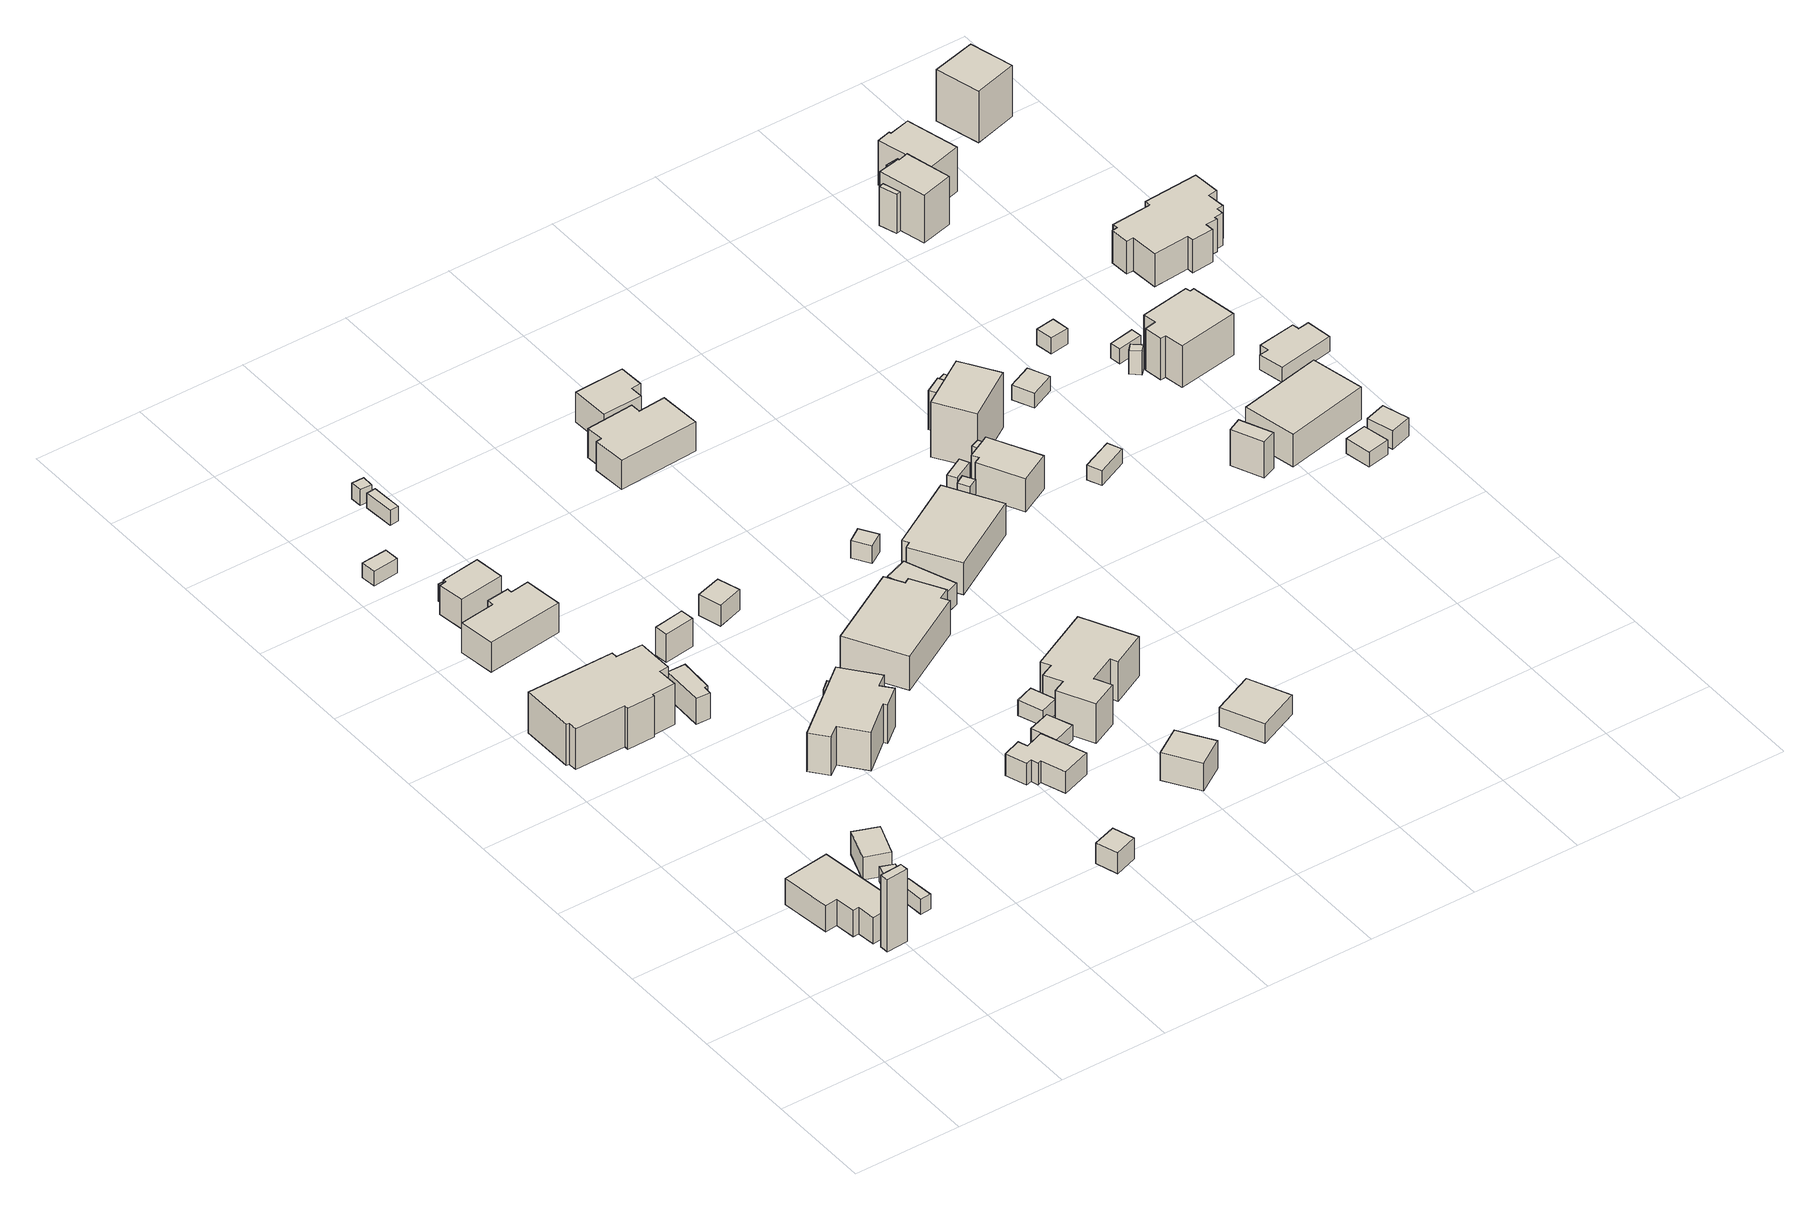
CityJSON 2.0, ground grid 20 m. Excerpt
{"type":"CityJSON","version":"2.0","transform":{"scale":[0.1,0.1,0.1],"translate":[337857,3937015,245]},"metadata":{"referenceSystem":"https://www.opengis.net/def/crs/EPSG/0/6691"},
"CityObjects":{
"building1":{"type":"Building","attributes":{"measuredHeight":16.1,"BuildingIDAttribute.prefecture":"14","BuildingIDAttribute.city":"14151","BuildingDetailAttribute.surveyYear":2015,"BuildingLandSlideRiskAttribute.description":"1","BuildingLandSlideRiskAttribute.areaType":"1"},"geometry":[{"type":"Solid","lod":"1","boundaries":[[[[0,1,2,3]],[[2,4,5,3]],[[1,6,4,2]],[[0,7,6,1]],[[3,5,7,0]],[[4,6,7,5]]]]}]},
"building2":{"type":"Building","attributes":{"usage":"422","measuredHeight":10.4,"storeysAboveGround":1,"BuildingIDAttribute.prefecture":"14","BuildingIDAttribute.city":"14151","BuildingDetailAttribute.totalFloorArea":107.73,"BuildingDetailAttribute.buildingFootprintArea":107.73,"BuildingDetailAttribute.buildingStructureType":"601","BuildingDetailAttribute.buildingStructureOrgType":"1","BuildingDetailAttribute.orgUsage":"137","BuildingDetailAttribute.surveyYear":2015,"BuildingLandSlideRiskAttribute.description":"1","BuildingLandSlideRiskAttribute.areaType":"1"},"geometry":[{"type":"Solid","lod":"1","boundaries":[[[[8,9,10,11,12,13,14,15]],[[14,16,17,15]],[[13,18,16,14]],[[12,19,18,13]],[[11,20,19,12]],[[10,21,20,11]],[[9,22,21,10]],[[8,23,22,9]],[[15,17,23,8]],[[16,18,19,20,21,22,23,17]]]]}]},
"building3":{"type":"Building","attributes":{"BuildingIDAttribute.prefecture":"14","BuildingIDAttribute.city":"14151","BuildingDetailAttribute.surveyYear":2015,"BuildingLandSlideRiskAttribute.description":"1","BuildingLandSlideRiskAttribute.areaType":"1"},"geometry":[{"type":"Solid","lod":"1","boundaries":[[[[24,25,26,27]],[[26,28,29,27]],[[25,30,28,26]],[[24,31,30,25]],[[27,29,31,24]],[[28,30,31,29]]]]}]},
"building4":{"type":"Building","attributes":{"BuildingIDAttribute.prefecture":"14","BuildingIDAttribute.city":"14151","BuildingDetailAttribute.surveyYear":2015,"BuildingLandSlideRiskAttribute.description":"1","BuildingLandSlideRiskAttribute.areaType":"1"},"geometry":[{"type":"Solid","lod":"1","boundaries":[[[[32,33,34,35]],[[34,36,37,35]],[[33,38,36,34]],[[32,39,38,33]],[[35,37,39,32]],[[36,38,39,37]]]]}]},
"building5":{"type":"Building","attributes":{"usage":"422","measuredHeight":5,"storeysAboveGround":2,"BuildingIDAttribute.prefecture":"14","BuildingIDAttribute.city":"14151","BuildingDetailAttribute.totalFloorArea":44.6,"BuildingDetailAttribute.buildingFootprintArea":22.3,"BuildingDetailAttribute.buildingStructureType":"601","BuildingDetailAttribute.buildingStructureOrgType":"1","BuildingDetailAttribute.orgUsage":"137","BuildingDetailAttribute.surveyYear":2015,"BuildingLandSlideRiskAttribute.description":"1","BuildingLandSlideRiskAttribute.areaType":"2"},"geometry":[{"type":"Solid","lod":"1","boundaries":[[[[40,41,42,43]],[[42,44,45,43]],[[41,46,44,42]],[[40,47,46,41]],[[43,45,47,40]],[[44,46,47,45]]]]}]},
"building6":{"type":"Building","attributes":{"usage":"411","measuredHeight":10,"storeysAboveGround":1,"BuildingIDAttribute.prefecture":"14","BuildingIDAttribute.city":"14151","BuildingDetailAttribute.totalFloorArea":206,"BuildingDetailAttribute.buildingFootprintArea":206,"BuildingDetailAttribute.buildingStructureType":"601","BuildingDetailAttribute.buildingStructureOrgType":"1","BuildingDetailAttribute.orgUsage":"10","BuildingDetailAttribute.surveyYear":2015,"BuildingLandSlideRiskAttribute.description":"1","BuildingLandSlideRiskAttribute.areaType":"1"},"geometry":[{"type":"Solid","lod":"1","boundaries":[[[[48,49,50,51,52,53,54,55,56,57,58,59,60,61]],[[60,62,63,61]],[[59,64,62,60]],[[58,65,64,59]],[[57,66,65,58]],[[56,67,66,57]],[[55,68,67,56]],[[54,69,68,55]],[[53,70,69,54]],[[52,71,70,53]],[[51,72,71,52]],[[50,73,72,51]],[[49,74,73,50]],[[48,75,74,49]],[[61,63,75,48]],[[62,64,65,66,67,68,69,70,71,72,73,74,75,63]]]]}]},
"building7":{"type":"Building","attributes":{"BuildingIDAttribute.prefecture":"14","BuildingIDAttribute.city":"14151","BuildingDetailAttribute.surveyYear":2015,"BuildingLandSlideRiskAttribute.description":"1","BuildingLandSlideRiskAttribute.areaType":"1"},"geometry":[{"type":"Solid","lod":"1","boundaries":[[[[76,77,78,79]],[[78,80,81,79]],[[77,82,80,78]],[[76,83,82,77]],[[79,81,83,76]],[[80,82,83,81]]]]}]},
"building8":{"type":"Building","attributes":{"usage":"411","measuredHeight":7.5,"storeysAboveGround":1,"BuildingIDAttribute.prefecture":"14","BuildingIDAttribute.city":"14151","BuildingDetailAttribute.totalFloorArea":84.11,"BuildingDetailAttribute.buildingFootprintArea":84.11,"BuildingDetailAttribute.buildingStructureType":"601","BuildingDetailAttribute.buildingStructureOrgType":"1","BuildingDetailAttribute.orgUsage":"10","BuildingDetailAttribute.surveyYear":2015,"BuildingLandSlideRiskAttribute.description":"1","BuildingLandSlideRiskAttribute.areaType":"1"},"geometry":[{"type":"Solid","lod":"1","boundaries":[[[[84,85,86,87,88,89,90,91]],[[90,92,93,91]],[[89,94,92,90]],[[88,95,94,89]],[[87,96,95,88]],[[86,97,96,87]],[[85,98,97,86]],[[84,99,98,85]],[[91,93,99,84]],[[92,94,95,96,97,98,99,93]]]]}]},
"building9":{"type":"Building","attributes":{"usage":"451","measuredHeight":7.5,"storeysAboveGround":1,"BuildingIDAttribute.prefecture":"14","BuildingIDAttribute.city":"14151","BuildingDetailAttribute.totalFloorArea":49.04,"BuildingDetailAttribute.buildingFootprintArea":49.04,"BuildingDetailAttribute.buildingStructureType":"601","BuildingDetailAttribute.buildingStructureOrgType":"1","BuildingDetailAttribute.orgUsage":"200","BuildingDetailAttribute.surveyYear":2015},"geometry":[{"type":"Solid","lod":"1","boundaries":[[[[100,101,102,103]],[[102,104,105,103]],[[101,106,104,102]],[[100,107,106,101]],[[103,105,107,100]],[[104,106,107,105]]]]}]},
"building10":{"type":"Building","attributes":{"measuredHeight":6.5,"BuildingIDAttribute.prefecture":"14","BuildingIDAttribute.city":"14151","BuildingDetailAttribute.surveyYear":2015,"BuildingLandSlideRiskAttribute.description":"1","BuildingLandSlideRiskAttribute.areaType":"1"},"geometry":[{"type":"Solid","lod":"1","boundaries":[[[[108,109,110,111,112,113]],[[112,114,115,113]],[[111,116,114,112]],[[110,117,116,111]],[[109,118,117,110]],[[108,119,118,109]],[[113,115,119,108]],[[114,116,117,118,119,115]]]]}]},
"building11":{"type":"Building","attributes":{"measuredHeight":5,"BuildingIDAttribute.prefecture":"14","BuildingIDAttribute.city":"14151","BuildingDetailAttribute.surveyYear":2015,"BuildingLandSlideRiskAttribute.description":"1","BuildingLandSlideRiskAttribute.areaType":"1"},"geometry":[{"type":"Solid","lod":"1","boundaries":[[[[120,121,122,123]],[[122,124,125,123]],[[121,126,124,122]],[[120,127,126,121]],[[123,125,127,120]],[[124,126,127,125]]]]}]},
"building12":{"type":"Building","attributes":{"usage":"411","measuredHeight":5.7,"storeysAboveGround":1,"BuildingIDAttribute.prefecture":"14","BuildingIDAttribute.city":"14151","BuildingDetailAttribute.totalFloorArea":21.68,"BuildingDetailAttribute.buildingFootprintArea":21.68,"BuildingDetailAttribute.buildingStructureType":"601","BuildingDetailAttribute.buildingStructureOrgType":"1","BuildingDetailAttribute.orgUsage":"10","BuildingDetailAttribute.surveyYear":2015,"BuildingLandSlideRiskAttribute.description":"1","BuildingLandSlideRiskAttribute.areaType":"1"},"geometry":[{"type":"Solid","lod":"1","boundaries":[[[[128,129,130,131,132,133]],[[132,134,135,133]],[[131,136,134,132]],[[130,137,136,131]],[[129,138,137,130]],[[128,139,138,129]],[[133,135,139,128]],[[134,136,137,138,139,135]]]]}]},
"building13":{"type":"Building","attributes":{"usage":"411","measuredHeight":10.5,"storeysAboveGround":2,"BuildingIDAttribute.prefecture":"14","BuildingIDAttribute.city":"14151","BuildingDetailAttribute.totalFloorArea":206.44,"BuildingDetailAttribute.buildingFootprintArea":103.22,"BuildingDetailAttribute.buildingStructureType":"601","BuildingDetailAttribute.buildingStructureOrgType":"1","BuildingDetailAttribute.orgUsage":"10","BuildingDetailAttribute.surveyYear":2015,"BuildingLandSlideRiskAttribute.description":"1","BuildingLandSlideRiskAttribute.areaType":"1"},"geometry":[{"type":"Solid","lod":"1","boundaries":[[[[140,141,142,143,144,145,146,147,148,149]],[[148,150,151,149]],[[147,152,150,148]],[[146,153,152,147]],[[145,154,153,146]],[[144,155,154,145]],[[143,156,155,144]],[[142,157,156,143]],[[141,158,157,142]],[[140,159,158,141]],[[149,151,159,140]],[[150,152,153,154,155,156,157,158,159,151]]]]}]},
"building14":{"type":"Building","attributes":{"usage":"411","measuredHeight":6.1,"storeysAboveGround":1,"BuildingIDAttribute.prefecture":"14","BuildingIDAttribute.city":"14151","BuildingDetailAttribute.totalFloorArea":48.73,"BuildingDetailAttribute.buildingFootprintArea":48.73,"BuildingDetailAttribute.buildingStructureType":"601","BuildingDetailAttribute.buildingStructureOrgType":"1","BuildingDetailAttribute.orgUsage":"10","BuildingDetailAttribute.surveyYear":2015,"BuildingLandSlideRiskAttribute.description":"1","BuildingLandSlideRiskAttribute.areaType":"1"},"geometry":[{"type":"Solid","lod":"1","boundaries":[[[[160,161,162,163,164,165,166,167,168,169]],[[168,170,171,169]],[[167,172,170,168]],[[166,173,172,167]],[[165,174,173,166]],[[164,175,174,165]],[[163,176,175,164]],[[162,177,176,163]],[[161,178,177,162]],[[160,179,178,161]],[[169,171,179,160]],[[170,172,173,174,175,176,177,178,179,171]]]]}]},
"building15":{"type":"Building","attributes":{"measuredHeight":4.5,"BuildingIDAttribute.prefecture":"14","BuildingIDAttribute.city":"14151","BuildingDetailAttribute.surveyYear":2015,"BuildingLandSlideRiskAttribute.description":"1","BuildingLandSlideRiskAttribute.areaType":"1"},"geometry":[{"type":"Solid","lod":"1","boundaries":[[[[180,181,182,183]],[[182,184,185,183]],[[181,186,184,182]],[[180,187,186,181]],[[183,185,187,180]],[[184,186,187,185]]]]}]},
"building16":{"type":"Building","attributes":{"BuildingIDAttribute.prefecture":"14","BuildingIDAttribute.city":"14151","BuildingDetailAttribute.surveyYear":2015,"BuildingLandSlideRiskAttribute.description":"1","BuildingLandSlideRiskAttribute.areaType":"1"},"geometry":[{"type":"Solid","lod":"1","boundaries":[[[[188,189,190,191]],[[190,192,193,191]],[[189,194,192,190]],[[188,195,194,189]],[[191,193,195,188]],[[192,194,195,193]]]]}]},
"building17":{"type":"Building","attributes":{"measuredHeight":3.8,"BuildingIDAttribute.prefecture":"14","BuildingIDAttribute.city":"14151","BuildingDetailAttribute.surveyYear":2015,"BuildingLandSlideRiskAttribute.description":"1","BuildingLandSlideRiskAttribute.areaType":"1"},"geometry":[{"type":"Solid","lod":"1","boundaries":[[[[196,197,198,199]],[[198,200,201,199]],[[197,202,200,198]],[[196,203,202,197]],[[199,201,203,196]],[[200,202,203,201]]]]}]},
"building18":{"type":"Building","attributes":{"measuredHeight":6.1,"BuildingIDAttribute.prefecture":"14","BuildingIDAttribute.city":"14151","BuildingDetailAttribute.surveyYear":2015,"BuildingLandSlideRiskAttribute.description":"1","BuildingLandSlideRiskAttribute.areaType":"1"},"geometry":[{"type":"Solid","lod":"1","boundaries":[[[[204,205,206,207]],[[206,208,209,207]],[[205,210,208,206]],[[204,211,210,205]],[[207,209,211,204]],[[208,210,211,209]]]]}]},
"building19":{"type":"Building","attributes":{"usage":"411","storeysAboveGround":1,"BuildingIDAttribute.prefecture":"14","BuildingIDAttribute.city":"14151","BuildingDetailAttribute.totalFloorArea":17.27,"BuildingDetailAttribute.buildingFootprintArea":17.27,"BuildingDetailAttribute.buildingStructureType":"601","BuildingDetailAttribute.buildingStructureOrgType":"1","BuildingDetailAttribute.orgUsage":"10","BuildingDetailAttribute.surveyYear":2015,"BuildingLandSlideRiskAttribute.description":"1","BuildingLandSlideRiskAttribute.areaType":"1"},"geometry":[{"type":"Solid","lod":"1","boundaries":[[[[212,213,214,215]],[[214,216,217,215]],[[213,218,216,214]],[[212,219,218,213]],[[215,217,219,212]],[[216,218,219,217]]]]}]},
"building20":{"type":"Building","attributes":{"usage":"411","measuredHeight":5.1,"storeysAboveGround":2,"BuildingIDAttribute.prefecture":"14","BuildingIDAttribute.city":"14151","BuildingDetailAttribute.totalFloorArea":23.95,"BuildingDetailAttribute.buildingFootprintArea":11.97,"BuildingDetailAttribute.buildingStructureType":"601","BuildingDetailAttribute.buildingStructureOrgType":"1","BuildingDetailAttribute.orgUsage":"10","BuildingDetailAttribute.surveyYear":2015,"BuildingLandSlideRiskAttribute.description":"1","BuildingLandSlideRiskAttribute.areaType":"1"},"geometry":[{"type":"Solid","lod":"1","boundaries":[[[[220,221,222,223]],[[222,224,225,223]],[[221,226,224,222]],[[220,227,226,221]],[[223,225,227,220]],[[224,226,227,225]]]]}]},
"building21":{"type":"Building","attributes":{"usage":"411","measuredHeight":7.7,"storeysAboveGround":2,"BuildingIDAttribute.prefecture":"14","BuildingIDAttribute.city":"14151","BuildingDetailAttribute.totalFloorArea":62.31,"BuildingDetailAttribute.buildingFootprintArea":31.16,"BuildingDetailAttribute.buildingStructureType":"601","BuildingDetailAttribute.buildingStructureOrgType":"1","BuildingDetailAttribute.orgUsage":"10","BuildingDetailAttribute.surveyYear":2015},"geometry":[{"type":"Solid","lod":"1","boundaries":[[[[228,229,230,231]],[[230,232,233,231]],[[229,234,232,230]],[[228,235,234,229]],[[231,233,235,228]],[[232,234,235,233]]]]}]},
"building22":{"type":"Building","attributes":{"measuredHeight":5.7,"BuildingIDAttribute.prefecture":"14","BuildingIDAttribute.city":"14151","BuildingDetailAttribute.surveyYear":2015,"BuildingLandSlideRiskAttribute.description":"1","BuildingLandSlideRiskAttribute.areaType":"1"},"geometry":[{"type":"Solid","lod":"1","boundaries":[[[[236,237,238,239]],[[238,240,241,239]],[[237,242,240,238]],[[236,243,242,237]],[[239,241,243,236]],[[240,242,243,241]]]]}]},
"building23":{"type":"Building","attributes":{"usage":"411","measuredHeight":9.2,"storeysAboveGround":2,"BuildingIDAttribute.prefecture":"14","BuildingIDAttribute.city":"14151","BuildingDetailAttribute.totalFloorArea":284.17,"BuildingDetailAttribute.buildingFootprintArea":142.08,"BuildingDetailAttribute.buildingStructureType":"601","BuildingDetailAttribute.buildingStructureOrgType":"1","BuildingDetailAttribute.orgUsage":"10","BuildingDetailAttribute.surveyYear":2015,"BuildingLandSlideRiskAttribute.description":"1","BuildingLandSlideRiskAttribute.areaType":"1"},"geometry":[{"type":"Solid","lod":"1","boundaries":[[[[244,245,246,247,248,249,250,251]],[[250,252,253,251]],[[249,254,252,250]],[[248,255,254,249]],[[247,256,255,248]],[[246,257,256,247]],[[245,258,257,246]],[[244,259,258,245]],[[251,253,259,244]],[[252,254,255,256,257,258,259,253]]]]}]},
"building24":{"type":"Building","attributes":{"usage":"411","measuredHeight":11,"storeysAboveGround":2,"BuildingIDAttribute.prefecture":"14","BuildingIDAttribute.city":"14151","BuildingDetailAttribute.totalFloorArea":250.93,"BuildingDetailAttribute.buildingFootprintArea":125.46,"BuildingDetailAttribute.buildingStructureType":"601","BuildingDetailAttribute.buildingStructureOrgType":"1","BuildingDetailAttribute.orgUsage":"10","BuildingDetailAttribute.surveyYear":2015,"BuildingLandSlideRiskAttribute.description":"1","BuildingLandSlideRiskAttribute.areaType":"1"},"geometry":[{"type":"Solid","lod":"1","boundaries":[[[[260,261,262,263,264,265,266,267,268,269,270,271]],[[270,272,273,271]],[[269,274,272,270]],[[268,275,274,269]],[[267,276,275,268]],[[266,277,276,267]],[[265,278,277,266]],[[264,279,278,265]],[[263,280,279,264]],[[262,281,280,263]],[[261,282,281,262]],[[260,283,282,261]],[[271,273,283,260]],[[272,274,275,276,277,278,279,280,281,282,283,273]]]]}]},
"building25":{"type":"Building","attributes":{"measuredHeight":4.3,"BuildingIDAttribute.prefecture":"14","BuildingIDAttribute.city":"14151","BuildingDetailAttribute.surveyYear":2015},"geometry":[{"type":"Solid","lod":"1","boundaries":[[[[284,285,286,287]],[[286,288,289,287]],[[285,290,288,286]],[[284,291,290,285]],[[287,289,291,284]],[[288,290,291,289]]]]}]},
"building26":{"type":"Building","attributes":{"measuredHeight":5,"BuildingIDAttribute.prefecture":"14","BuildingIDAttribute.city":"14151","BuildingDetailAttribute.surveyYear":2015,"BuildingLandSlideRiskAttribute.description":"1","BuildingLandSlideRiskAttribute.areaType":"1"},"geometry":[{"type":"Solid","lod":"1","boundaries":[[[[292,293,294,295,296,297]],[[296,298,299,297]],[[295,300,298,296]],[[294,301,300,295]],[[293,302,301,294]],[[292,303,302,293]],[[297,299,303,292]],[[298,300,301,302,303,299]]]]}]},
"building27":{"type":"Building","attributes":{"measuredHeight":4.4,"BuildingIDAttribute.prefecture":"14","BuildingIDAttribute.city":"14151","BuildingDetailAttribute.surveyYear":2015,"BuildingLandSlideRiskAttribute.description":"1","BuildingLandSlideRiskAttribute.areaType":"1"},"geometry":[{"type":"Solid","lod":"1","boundaries":[[[[304,305,306,307]],[[306,308,309,307]],[[305,310,308,306]],[[304,311,310,305]],[[307,309,311,304]],[[308,310,311,309]]]]}]},
"building28":{"type":"Building","attributes":{"usage":"411","measuredHeight":7.6,"storeysAboveGround":1,"BuildingIDAttribute.prefecture":"14","BuildingIDAttribute.city":"14151","BuildingDetailAttribute.totalFloorArea":106.33,"BuildingDetailAttribute.buildingFootprintArea":106.33,"BuildingDetailAttribute.buildingStructureType":"601","BuildingDetailAttribute.buildingStructureOrgType":"1","BuildingDetailAttribute.orgUsage":"10","BuildingDetailAttribute.surveyYear":2015,"BuildingLandSlideRiskAttribute.description":"1","BuildingLandSlideRiskAttribute.areaType":"1"},"geometry":[{"type":"Solid","lod":"1","boundaries":[[[[312,313,314,315,316,317,318,319]],[[318,320,321,319]],[[317,322,320,318]],[[316,323,322,317]],[[315,324,323,316]],[[314,325,324,315]],[[313,326,325,314]],[[312,327,326,313]],[[319,321,327,312]],[[320,322,323,324,325,326,327,321]]]]}]},
"building29":{"type":"Building","attributes":{"usage":"411","measuredHeight":7.9,"storeysAboveGround":2,"BuildingIDAttribute.prefecture":"14","BuildingIDAttribute.city":"14151","BuildingDetailAttribute.totalFloorArea":254.76,"BuildingDetailAttribute.buildingFootprintArea":127.38,"BuildingDetailAttribute.buildingStructureType":"601","BuildingDetailAttribute.buildingStructureOrgType":"1","BuildingDetailAttribute.orgUsage":"10","BuildingDetailAttribute.surveyYear":2015,"BuildingLandSlideRiskAttribute.description":"1","BuildingLandSlideRiskAttribute.areaType":"1"},"geometry":[{"type":"Solid","lod":"1","boundaries":[[[[328,329,330,331,332,333]],[[332,334,335,333]],[[331,336,334,332]],[[330,337,336,331]],[[329,338,337,330]],[[328,339,338,329]],[[333,335,339,328]],[[334,336,337,338,339,335]]]]}]},
"building30":{"type":"Building","attributes":{"usage":"411","measuredHeight":7.7,"storeysAboveGround":1,"BuildingIDAttribute.prefecture":"14","BuildingIDAttribute.city":"14151","BuildingDetailAttribute.totalFloorArea":49.8,"BuildingDetailAttribute.buildingFootprintArea":49.8,"BuildingDetailAttribute.buildingStructureType":"601","BuildingDetailAttribute.buildingStructureOrgType":"1","BuildingDetailAttribute.orgUsage":"10","BuildingDetailAttribute.surveyYear":2015,"BuildingLandSlideRiskAttribute.description":"1","BuildingLandSlideRiskAttribute.areaType":"1"},"geometry":[{"type":"Solid","lod":"1","boundaries":[[[[340,341,342,343,344,345]],[[344,346,347,345]],[[343,348,346,344]],[[342,349,348,343]],[[341,350,349,342]],[[340,351,350,341]],[[345,347,351,340]],[[346,348,349,350,351,347]]]]}]},
"building31":{"type":"Building","attributes":{"measuredHeight":3.2,"BuildingIDAttribute.prefecture":"14","BuildingIDAttribute.city":"14151","BuildingDetailAttribute.surveyYear":2015,"BuildingLandSlideRiskAttribute.description":"1","BuildingLandSlideRiskAttribute.areaType":"1"},"geometry":[{"type":"Solid","lod":"1","boundaries":[[[[352,353,354,355]],[[354,356,357,355]],[[353,358,356,354]],[[352,359,358,353]],[[355,357,359,352]],[[356,358,359,357]]]]}]},
"building32":{"type":"Building","attributes":{"measuredHeight":4.3,"BuildingIDAttribute.prefecture":"14","BuildingIDAttribute.city":"14151","BuildingDetailAttribute.surveyYear":2015,"BuildingLandSlideRiskAttribute.description":"1","BuildingLandSlideRiskAttribute.areaType":"1"},"geometry":[{"type":"Solid","lod":"1","boundaries":[[[[360,361,362,363]],[[362,364,365,363]],[[361,366,364,362]],[[360,367,366,361]],[[363,365,367,360]],[[364,366,367,365]]]]}]},
"building33":{"type":"Building","attributes":{"usage":"411","measuredHeight":7.4,"storeysAboveGround":2,"BuildingIDAttribute.prefecture":"14","BuildingIDAttribute.city":"14151","BuildingDetailAttribute.totalFloorArea":109.64,"BuildingDetailAttribute.buildingFootprintArea":54.82,"BuildingDetailAttribute.buildingStructureType":"601","BuildingDetailAttribute.buildingStructureOrgType":"1","BuildingDetailAttribute.orgUsage":"10","BuildingDetailAttribute.surveyYear":2015,"BuildingLandSlideRiskAttribute.description":"1","BuildingLandSlideRiskAttribute.areaType":"1"},"geometry":[{"type":"Solid","lod":"1","boundaries":[[[[368,369,370,371,372,373]],[[372,374,375,373]],[[371,376,374,372]],[[370,377,376,371]],[[369,378,377,370]],[[368,379,378,369]],[[373,375,379,368]],[[374,376,377,378,379,375]]]]}]},
"building34":{"type":"Building","attributes":{"BuildingIDAttribute.prefecture":"14","BuildingIDAttribute.city":"14151","BuildingDetailAttribute.surveyYear":2015,"BuildingLandSlideRiskAttribute.description":"1","BuildingLandSlideRiskAttribute.areaType":"1"},"geometry":[{"type":"Solid","lod":"1","boundaries":[[[[380,381,382,383]],[[382,384,385,383]],[[381,386,384,382]],[[380,387,386,381]],[[383,385,387,380]],[[384,386,387,385]]]]}]},
"building35":{"type":"Building","attributes":{"usage":"411","measuredHeight":12.3,"storeysAboveGround":2,"BuildingIDAttribute.prefecture":"14","BuildingIDAttribute.city":"14151","BuildingDetailAttribute.totalFloorArea":122.95,"BuildingDetailAttribute.buildingFootprintArea":61.48,"BuildingDetailAttribute.buildingStructureType":"610","BuildingDetailAttribute.buildingStructureOrgType":"2","BuildingDetailAttribute.orgUsage":"10","BuildingDetailAttribute.surveyYear":2015,"BuildingLandSlideRiskAttribute.description":"1","BuildingLandSlideRiskAttribute.areaType":"1"},"geometry":[{"type":"Solid","lod":"1","boundaries":[[[[388,389,390,391]],[[390,392,393,391]],[[389,394,392,390]],[[388,395,394,389]],[[391,393,395,388]],[[392,394,395,393]]]]}]},
"building36":{"type":"Building","attributes":{"BuildingIDAttribute.prefecture":"14","BuildingIDAttribute.city":"14151","BuildingDetailAttribute.surveyYear":2015,"BuildingLandSlideRiskAttribute.description":"1","BuildingLandSlideRiskAttribute.areaType":"1"},"geometry":[{"type":"Solid","lod":"1","boundaries":[[[[396,397,398,399]],[[398,400,401,399]],[[397,402,400,398]],[[396,403,402,397]],[[399,401,403,396]],[[400,402,403,401]]]]}]},
"building37":{"type":"Building","attributes":{"measuredHeight":8.8,"BuildingIDAttribute.prefecture":"14","BuildingIDAttribute.city":"14151","BuildingDetailAttribute.surveyYear":2015,"BuildingLandSlideRiskAttribute.description":"1","BuildingLandSlideRiskAttribute.areaType":"1"},"geometry":[{"type":"Solid","lod":"1","boundaries":[[[[404,405,406,407,408]],[[407,409,410,408]],[[406,411,409,407]],[[405,412,411,406]],[[404,413,412,405]],[[408,410,413,404]],[[409,411,412,413,410]]]]}]},
"building38":{"type":"Building","attributes":{"measuredHeight":4.7,"BuildingIDAttribute.prefecture":"14","BuildingIDAttribute.city":"14151","BuildingDetailAttribute.surveyYear":2015,"BuildingLandSlideRiskAttribute.description":"1","BuildingLandSlideRiskAttribute.areaType":"1"},"geometry":[{"type":"Solid","lod":"1","boundaries":[[[[414,415,416,417]],[[416,418,419,417]],[[415,420,418,416]],[[414,421,420,415]],[[417,419,421,414]],[[418,420,421,419]]]]}]},
"building39":{"type":"Building","attributes":{"measuredHeight":10.2,"BuildingIDAttribute.prefecture":"14","BuildingIDAttribute.city":"14151","BuildingDetailAttribute.surveyYear":2015,"BuildingLandSlideRiskAttribute.description":"1","BuildingLandSlideRiskAttribute.areaType":"1"},"geometry":[{"type":"Solid","lod":"1","boundaries":[[[[422,423,424,425]],[[424,426,427,425]],[[423,428,426,424]],[[422,429,428,423]],[[425,427,429,422]],[[426,428,429,427]]]]}]},
"building40":{"type":"Building","attributes":{"BuildingIDAttribute.prefecture":"14","BuildingIDAttribute.city":"14151","BuildingDetailAttribute.surveyYear":2015,"BuildingLandSlideRiskAttribute.description":"1","BuildingLandSlideRiskAttribute.areaType":"1"},"geometry":[{"type":"Solid","lod":"1","boundaries":[[[[430,431,432,433]],[[432,434,435,433]],[[431,436,434,432]],[[430,437,436,431]],[[433,435,437,430]],[[434,436,437,435]]]]}]},
"building41":{"type":"Building","attributes":{"measuredHeight":3.5,"BuildingIDAttribute.prefecture":"14","BuildingIDAttribute.city":"14151","BuildingDetailAttribute.surveyYear":2015,"BuildingLandSlideRiskAttribute.description":"1","BuildingLandSlideRiskAttribute.areaType":"1"},"geometry":[{"type":"Solid","lod":"1","boundaries":[[[[438,439,440,441]],[[440,442,443,441]],[[439,444,442,440]],[[438,445,444,439]],[[441,443,445,438]],[[442,444,445,443]]]]}]},
"building42":{"type":"Building","attributes":{"BuildingIDAttribute.prefecture":"14","BuildingIDAttribute.city":"14151","BuildingDetailAttribute.surveyYear":2015,"BuildingLandSlideRiskAttribute.description":"1","BuildingLandSlideRiskAttribute.areaType":"1"},"geometry":[{"type":"Solid","lod":"1","boundaries":[[[[446,447,448,449]],[[448,450,451,449]],[[447,452,450,448]],[[446,453,452,447]],[[449,451,453,446]],[[450,452,453,451]]]]}]},
"building43":{"type":"Building","attributes":{"usage":"411","measuredHeight":9.6,"storeysAboveGround":2,"BuildingIDAttribute.prefecture":"14","BuildingIDAttribute.city":"14151","BuildingDetailAttribute.totalFloorArea":224.88,"BuildingDetailAttribute.buildingFootprintArea":112.44,"BuildingDetailAttribute.buildingStructureType":"601","BuildingDetailAttribute.buildingStructureOrgType":"1","BuildingDetailAttribute.orgUsage":"10","BuildingDetailAttribute.surveyYear":2015,"BuildingLandSlideRiskAttribute.description":"1","BuildingLandSlideRiskAttribute.areaType":"1"},"geometry":[{"type":"Solid","lod":"1","boundaries":[[[[454,455,456,457]],[[456,458,459,457]],[[455,460,458,456]],[[454,461,460,455]],[[457,459,461,454]],[[458,460,461,459]]]]}]},
"building44":{"type":"Building","attributes":{"measuredHeight":5.4,"BuildingIDAttribute.prefecture":"14","BuildingIDAttribute.city":"14151","BuildingDetailAttribute.surveyYear":2015,"BuildingLandSlideRiskAttribute.description":"1","BuildingLandSlideRiskAttribute.areaType":"1"},"geometry":[{"type":"Solid","lod":"1","boundaries":[[[[462,463,464,465]],[[464,466,467,465]],[[463,468,466,464]],[[462,469,468,463]],[[465,467,469,462]],[[466,468,469,467]]]]}]},
"building45":{"type":"Building","attributes":{"BuildingIDAttribute.prefecture":"14","BuildingIDAttribute.city":"14151","BuildingDetailAttribute.surveyYear":2015,"BuildingLandSlideRiskAttribute.description":"1","BuildingLandSlideRiskAttribute.areaType":"1"},"geometry":[{"type":"Solid","lod":"1","boundaries":[[[[470,471,472,473]],[[472,474,475,473]],[[471,476,474,472]],[[470,477,476,471]],[[473,475,477,470]],[[474,476,477,475]]]]}]},
"building46":{"type":"Building","attributes":{"usage":"411","measuredHeight":4.1,"storeysAboveGround":1,"BuildingIDAttribute.prefecture":"14","BuildingIDAttribute.city":"14151","BuildingDetailAttribute.totalFloorArea":16.55,"BuildingDetailAttribute.buildingFootprintArea":16.55,"BuildingDetailAttribute.buildingStructureType":"601","BuildingDetailAttribute.buildingStructureOrgType":"1","BuildingDetailAttribute.orgUsage":"10","BuildingDetailAttribute.surveyYear":2015,"BuildingLandSlideRiskAttribute.description":"1","BuildingLandSlideRiskAttribute.areaType":"1"},"geometry":[{"type":"Solid","lod":"1","boundaries":[[[[478,479,480,481]],[[480,482,483,481]],[[479,484,482,480]],[[478,485,484,479]],[[481,483,485,478]],[[482,484,485,483]]]]}]},
"building47":{"type":"Building","attributes":{"usage":"411","measuredHeight":9.5,"storeysAboveGround":2,"BuildingIDAttribute.prefecture":"14","BuildingIDAttribute.city":"14151","BuildingDetailAttribute.totalFloorArea":155.89,"BuildingDetailAttribute.buildingFootprintArea":77.94,"BuildingDetailAttribute.buildingStructureType":"601","BuildingDetailAttribute.buildingStructureOrgType":"1","BuildingDetailAttribute.orgUsage":"10","BuildingDetailAttribute.surveyYear":2015,"BuildingLandSlideRiskAttribute.description":"1","BuildingLandSlideRiskAttribute.areaType":"1"},"geometry":[{"type":"Solid","lod":"1","boundaries":[[[[486,487,488,489,490,491,492,493,494,495]],[[494,496,497,495]],[[493,498,496,494]],[[492,499,498,493]],[[491,500,499,492]],[[490,501,500,491]],[[489,502,501,490]],[[488,503,502,489]],[[487,504,503,488]],[[486,505,504,487]],[[495,497,505,486]],[[496,498,499,500,501,502,503,504,505,497]]]]}]},
"building48":{"type":"Building","attributes":{"measuredHeight":8.4,"BuildingIDAttribute.prefecture":"14","BuildingIDAttribute.city":"14151","BuildingDetailAttribute.surveyYear":2015,"BuildingLandSlideRiskAttribute.description":"1","BuildingLandSlideRiskAttribute.areaType":"1"},"geometry":[{"type":"Solid","lod":"1","boundaries":[[[[506,507,508,509]],[[508,510,511,509]],[[507,512,510,508]],[[506,513,512,507]],[[509,511,513,506]],[[510,512,513,511]]]]}]},
"building49":{"type":"Building","attributes":{"usage":"411","storeysAboveGround":1,"BuildingIDAttribute.prefecture":"14","BuildingIDAttribute.city":"14151","BuildingDetailAttribute.totalFloorArea":50.67,"BuildingDetailAttribute.buildingFootprintArea":50.67,"BuildingDetailAttribute.buildingStructureType":"601","BuildingDetailAttribute.buildingStructureOrgType":"1","BuildingDetailAttribute.orgUsage":"10","BuildingDetailAttribute.surveyYear":2015,"BuildingLandSlideRiskAttribute.description":"1","BuildingLandSlideRiskAttribute.areaType":"1"},"geometry":[{"type":"Solid","lod":"1","boundaries":[[[[514,515,516,517,518,519,520,521]],[[520,522,523,521]],[[519,524,522,520]],[[518,525,524,519]],[[517,526,525,518]],[[516,527,526,517]],[[515,528,527,516]],[[514,529,528,515]],[[521,523,529,514]],[[522,524,525,526,527,528,529,523]]]]}]},
"building50":{"type":"Building","attributes":{"usage":"411","measuredHeight":10.4,"storeysAboveGround":2,"BuildingIDAttribute.prefecture":"14","BuildingIDAttribute.city":"14151","BuildingDetailAttribute.totalFloorArea":77.04,"BuildingDetailAttribute.buildingFootprintArea":38.52,"BuildingDetailAttribute.buildingStructureType":"601","BuildingDetailAttribute.buildingStructureOrgType":"1","BuildingDetailAttribute.orgUsage":"10","BuildingDetailAttribute.surveyYear":2015,"BuildingLandSlideRiskAttribute.description":"1","BuildingLandSlideRiskAttribute.areaType":"1"},"geometry":[{"type":"Solid","lod":"1","boundaries":[[[[530,531,532,533,534,535]],[[534,536,537,535]],[[533,538,536,534]],[[532,539,538,533]],[[531,540,539,532]],[[530,541,540,531]],[[535,537,541,530]],[[536,538,539,540,541,537]]]]}]},
"building51":{"type":"Building","attributes":{"measuredHeight":9.3,"BuildingIDAttribute.prefecture":"14","BuildingIDAttribute.city":"14151","BuildingDetailAttribute.surveyYear":2015,"BuildingLandSlideRiskAttribute.description":"1","BuildingLandSlideRiskAttribute.areaType":"1"},"geometry":[{"type":"Solid","lod":"1","boundaries":[[[[542,543,544,545]],[[544,546,547,545]],[[543,548,546,544]],[[542,549,548,543]],[[545,547,549,542]],[[546,548,549,547]]]]}]},
"building52":{"type":"Building","attributes":{"usage":"411","measuredHeight":10,"storeysAboveGround":2,"BuildingIDAttribute.prefecture":"14","BuildingIDAttribute.city":"14151","BuildingDetailAttribute.totalFloorArea":115.68,"BuildingDetailAttribute.buildingFootprintArea":57.84,"BuildingDetailAttribute.buildingStructureType":"610","BuildingDetailAttribute.buildingStructureOrgType":"2","BuildingDetailAttribute.orgUsage":"10","BuildingDetailAttribute.surveyYear":2015,"BuildingLandSlideRiskAttribute.description":"1","BuildingLandSlideRiskAttribute.areaType":"1"},"geometry":[{"type":"Solid","lod":"1","boundaries":[[[[550,551,552,553,554,555]],[[554,556,557,555]],[[553,558,556,554]],[[552,559,558,553]],[[551,560,559,552]],[[550,561,560,551]],[[555,557,561,550]],[[556,558,559,560,561,557]]]]}]},
"building53":{"type":"Building","attributes":{"usage":"411","measuredHeight":9.1,"storeysAboveGround":2,"BuildingIDAttribute.prefecture":"14","BuildingIDAttribute.city":"14151","BuildingDetailAttribute.totalFloorArea":303.75,"BuildingDetailAttribute.buildingFootprintArea":151.87,"BuildingDetailAttribute.buildingStructureType":"601","BuildingDetailAttribute.buildingStructureOrgType":"1","BuildingDetailAttribute.orgUsage":"10","BuildingDetailAttribute.surveyYear":2015,"BuildingLandSlideRiskAttribute.description":"1","BuildingLandSlideRiskAttribute.areaType":"1"},"geometry":[{"type":"Solid","lod":"1","boundaries":[[[[562,563,564,565,566,567,568,569,570,571,572,573,574,575,576,577,578,579,580,581]],[[580,582,583,581]],[[579,584,582,580]],[[578,585,584,579]],[[577,586,585,578]],[[576,587,586,577]],[[575,588,587,576]],[[574,589,588,575]],[[573,590,589,574]],[[572,591,590,573]],[[571,592,591,572]],[[570,593,592,571]],[[569,594,593,570]],[[568,595,594,569]],[[567,596,595,568]],[[566,597,596,567]],[[565,598,597,566]],[[564,599,598,565]],[[563,600,599,564]],[[562,601,600,563]],[[581,583,601,562]],[[582,584,585,586,587,588,589,590,591,592,593,594,595,596,597,598,599,600,601,583]]]]}]},
"building54":{"type":"Building","attributes":{"usage":"411","measuredHeight":11,"storeysAboveGround":2,"BuildingIDAttribute.prefecture":"14","BuildingIDAttribute.city":"14151","BuildingDetailAttribute.totalFloorArea":119.6,"BuildingDetailAttribute.buildingFootprintArea":59.8,"BuildingDetailAttribute.buildingStructureType":"601","BuildingDetailAttribute.buildingStructureOrgType":"1","BuildingDetailAttribute.orgUsage":"10","BuildingDetailAttribute.surveyYear":2015,"BuildingLandSlideRiskAttribute.description":"1","BuildingLandSlideRiskAttribute.areaType":"1"},"geometry":[{"type":"Solid","lod":"1","boundaries":[[[[602,603,604,605]],[[604,606,607,605]],[[603,608,606,604]],[[602,609,608,603]],[[605,607,609,602]],[[606,608,609,607]]]]}]}
},
"vertices":[
[146,157,91],[147,141,91],[106,138,91],[105,154,91],[106,138,237],[105,154,237],[147,141,237],[146,157,237],
[151,169,96],[96,162,96],[92,196,96],[81,195,96],[76,233,96],[53,230,96],[41,323,96],[129,334,96],[41,323,149],[129,334,149],[53,230,149],[76,233,149],[81,195,149],[92,196,149],[96,162,149],[151,169,149],
[220,180,96],[200,178,96],[196,230,96],[215,232,96],[196,230,126],[215,232,126],[200,178,126],[220,180,126],
[218,272,98],[210,248,98],[186,256,98],[193,281,98],[186,256,128],[193,281,128],[210,248,128],[218,272,128],
[242,345,98],[219,283,98],[174,299,98],[197,362,98],[174,299,144],[197,362,144],[219,283,144],[242,345,144],
[170,966,38],[170,955,38],[220,955,38],[221,886,38],[204,885,38],[205,846,38],[161,845,38],[161,840,38],[109,839,38],[109,847,38],[13,846,38],[12,863,38],[7,863,38],[6,964,38],[7,863,121],[6,964,121],[12,863,121],[13,846,121],[109,847,121],[109,839,121],[161,840,121],[161,845,121],[205,846,121],[204,885,121],[221,886,121],[220,955,121],[170,955,121],[170,966,121],
[70,1435,38],[72,1408,38],[24,1403,38],[21,1431,38],[24,1403,68],[21,1431,68],[72,1408,68],[70,1435,68],
[116,1212,23],[115,1224,23],[157,1229,23],[158,1220,23],[193,1225,23],[202,1154,23],[58,1136,23],[49,1203,23],[58,1136,83],[49,1203,83],[202,1154,83],[193,1225,83],[158,1220,83],[157,1229,83],[115,1224,83],[116,1212,83],
[489,63,167],[502,23,167],[459,8,167],[446,49,167],[459,8,209],[446,49,209],[502,23,209],[489,63,209],
[80,1288,37],[79,1294,37],[152,1304,37],[159,1248,37],[74,1237,37],[67,1286,37],[74,1237,96],[67,1286,96],[159,1248,96],[152,1304,96],[79,1294,96],[80,1288,96],
[144,1319,37],[145,1303,37],[86,1300,37],[85,1315,37],[86,1300,71],[85,1315,71],[145,1303,71],[144,1319,71],
[281,924,21],[278,859,21],[272,859,21],[271,843,21],[245,844,21],[247,925,21],[245,844,73],[247,925,73],[271,843,73],[272,859,73],[278,859,73],[281,924,73],
[433,613,84],[450,593,84],[416,566,84],[411,572,84],[355,526,84],[319,570,84],[297,553,84],[272,584,84],[405,691,84],[455,630,84],[405,691,162],[455,630,162],[272,584,162],[297,553,162],[319,570,162],[355,526,162],[411,572,162],[416,566,162],[450,593,162],[433,613,162],
[494,299,174],[529,312,174],[559,230,174],[505,211,174],[489,256,174],[482,254,174],[478,267,174],[467,264,174],[454,303,174],[488,316,174],[454,303,218],[488,316,218],[467,264,218],[478,267,218],[482,254,218],[489,256,218],[505,211,218],[559,230,218],[529,312,218],[494,299,218],
[404,693,100],[386,678,100],[378,687,100],[396,702,100],[378,687,131],[396,702,131],[386,678,131],[404,693,131],
[156,1583,24],[160,1526,24],[143,1525,24],[139,1582,24],[143,1525,54],[139,1582,54],[160,1526,54],[156,1583,54],
[156,1614,24],[156,1592,24],[134,1593,24],[133,1614,24],[134,1593,56],[133,1614,56],[156,1592,56],[156,1614,56],
[351,1030,21],[354,1004,21],[297,996,21],[294,1021,21],[297,996,78],[294,1021,78],[354,1004,78],[351,1030,78],
[586,305,182],[544,290,182],[528,337,182],[569,351,182],[528,337,212],[569,351,212],[544,290,212],[586,305,212],
[607,380,175],[573,368,175],[557,412,175],[591,425,175],[557,412,206],[591,425,206],[573,368,206],[607,380,206],
[729,113,183],[678,80,183],[638,142,183],[689,175,183],[638,142,239],[689,175,239],[678,80,239],[729,113,239],
[452,1014,42],[404,999,42],[392,1041,42],[439,1055,42],[392,1041,84],[439,1055,84],[404,999,84],[452,1014,84],
[614,793,97],[624,799,97],[657,741,97],[637,730,97],[645,716,97],[512,640,97],[453,745,97],[595,826,97],[453,745,166],[595,826,166],[512,640,166],[645,716,166],[637,730,166],[657,741,166],[624,799,166],[614,793,166],
[622,381,153],[606,413,153],[631,425,153],[622,442,153],[736,499,153],[785,402,153],[721,370,153],[715,383,153],[666,359,153],[681,329,153],[632,305,153],[599,370,153],[632,305,233],[599,370,233],[681,329,233],[666,359,233],[715,383,233],[721,370,233],[785,402,233],[736,499,233],[622,442,233],[631,425,233],[606,413,233],[622,381,233],
[850,204,209],[884,128,209],[807,94,209],[773,170,209],[807,94,248],[773,170,248],[884,128,248],[850,204,248],
[693,765,103],[662,753,103],[646,797,103],[632,792,103],[614,842,103],[658,858,103],[614,842,146],[658,858,146],[632,792,146],[646,797,146],[662,753,146],[693,765,146],
[679,952,93],[652,935,93],[633,966,93],[659,983,93],[633,966,129],[659,983,129],[652,935,129],[679,952,129],
[502,1455,16],[500,1488,16],[590,1495,16],[591,1476,16],[642,1480,16],[647,1402,16],[496,1392,16],[492,1454,16],[496,1392,75],[492,1454,75],[647,1402,75],[642,1480,75],[591,1476,75],[590,1495,75],[500,1488,75],[502,1455,75],
[670,881,103],[801,957,103],[857,860,103],[716,778,103],[666,863,103],[677,870,103],[666,863,167],[677,870,167],[716,778,167],[857,860,167],[801,957,167],[670,881,167],
[634,1582,9],[636,1535,9],[618,1534,9],[619,1510,9],[544,1507,9],[541,1578,9],[544,1507,70],[541,1578,70],[619,1510,70],[618,1534,70],[636,1535,70],[634,1582,70],
[872,961,112],[854,951,112],[843,971,112],[860,981,112],[843,971,142],[860,981,142],[854,951,142],[872,961,142],
[880,1017,103],[888,1000,103],[849,980,103],[841,996,103],[849,980,143],[841,996,143],[888,1000,143],[880,1017,143],
[884,969,108],[877,981,108],[923,1005,108],[970,913,108],[912,883,108],[872,963,108],[912,883,175],[872,963,175],[970,913,175],[923,1005,175],[877,981,175],[884,969,175],
[935,1043,108],[947,1017,108],[930,1010,108],[918,1036,108],[930,1010,138],[918,1036,138],[947,1017,138],[935,1043,138],
[895,1115,75],[988,1175,75],[1031,1108,75],[938,1048,75],[1031,1108,186],[938,1048,186],[988,1175,186],[895,1115,186],
[1075,890,136],[1086,864,136],[1028,838,136],[1017,864,136],[1028,838,166],[1017,864,166],[1086,864,166],[1075,890,166],
[938,1180,67],[968,1197,67],[979,1179,67],[950,1162,67],[949,1162,67],[950,1162,146],[949,1162,146],[979,1179,146],[968,1197,146],[938,1180,146],
[1009,1237,67],[1020,1215,67],[976,1195,67],[965,1218,67],[976,1195,109],[965,1218,109],[1020,1215,109],[1009,1237,109],
[1240,671,180],[1214,660,180],[1189,717,180],[1214,729,180],[1189,717,253],[1214,729,253],[1214,660,253],[1240,671,253],
[1104,1144,107],[1121,1106,107],[1076,1086,107],[1059,1124,107],[1076,1086,137],[1059,1124,137],[1121,1106,137],[1104,1144,137],
[1210,1222,102],[1215,1190,102],[1180,1185,102],[1175,1217,102],[1180,1185,134],[1175,1217,134],[1215,1190,134],[1210,1222,134],
[1392,638,185],[1402,589,185],[1360,581,185],[1351,630,185],[1360,581,215],[1351,630,215],[1402,589,215],[1392,638,215],
[1410,799,169],[1431,700,169],[1275,667,169],[1254,766,169],[1275,667,235],[1254,766,235],[1431,700,235],[1410,799,235],
[1265,1055,118],[1254,1043,118],[1238,1057,118],[1249,1069,118],[1238,1057,166],[1249,1069,166],[1254,1043,166],[1265,1055,166],
[1293,1125,107],[1296,1105,107],[1249,1097,107],[1246,1117,107],[1249,1097,137],[1246,1117,137],[1296,1105,137],[1293,1125,137],
[1456,607,185],[1416,595,185],[1402,644,185],[1441,656,185],[1402,644,222],[1441,656,222],[1416,595,222],[1456,607,222],
[1270,1016,118],[1265,1050,118],[1287,1054,118],[1283,1079,118],[1375,1094,118],[1377,1085,118],[1385,1086,118],[1399,999,118],[1286,981,118],[1280,1017,118],[1286,981,202],[1280,1017,202],[1399,999,202],[1385,1086,202],[1377,1085,202],[1375,1094,202],[1283,1079,202],[1287,1054,202],[1265,1050,202],[1270,1016,202],
[1213,1683,25],[1223,1650,25],[1214,1648,25],[1204,1680,25],[1214,1648,104],[1204,1680,104],[1223,1650,104],[1213,1683,104],
[1419,934,132],[1416,951,132],[1487,962,132],[1489,949,132],[1510,952,132],[1517,904,132],[1411,885,132],[1401,932,132],[1411,885,162],[1401,932,162],[1517,904,162],[1510,952,162],[1489,949,162],[1487,962,162],[1416,951,162],[1419,934,162],
[1255,1698,25],[1274,1703,25],[1295,1618,25],[1235,1603,25],[1213,1692,25],[1254,1700,25],[1213,1692,122],[1254,1700,122],[1235,1603,122],[1295,1618,122],[1274,1703,122],[1255,1698,122],
[1268,1719,25],[1269,1706,25],[1245,1705,25],[1243,1716,25],[1245,1705,105],[1243,1716,105],[1269,1706,105],[1268,1719,105],
[1288,1765,26],[1327,1775,26],[1352,1676,26],[1288,1659,26],[1261,1762,26],[1287,1769,26],[1261,1762,116],[1287,1769,116],[1288,1659,116],[1352,1676,116],[1327,1775,116],[1288,1765,116],
[1405,1294,85],[1403,1330,85],[1413,1331,85],[1412,1341,85],[1488,1347,85],[1487,1358,85],[1590,1365,85],[1594,1314,85],[1577,1312,85],[1580,1278,85],[1568,1277,85],[1569,1263,85],[1552,1262,85],[1553,1256,85],[1531,1255,85],[1532,1239,85],[1491,1236,85],[1490,1248,85],[1422,1243,85],[1418,1295,85],[1422,1243,151],[1418,1295,151],[1490,1248,151],[1491,1236,151],[1532,1239,151],[1531,1255,151],[1553,1256,151],[1552,1262,151],[1569,1263,151],[1568,1277,151],[1580,1278,151],[1577,1312,151],[1594,1314,151],[1590,1365,151],[1487,1358,151],[1488,1347,151],[1412,1341,151],[1413,1331,151],[1403,1330,151],[1405,1294,151],
[1535,1782,21],[1454,1760,21],[1432,1843,21],[1513,1863,21],[1432,1843,125],[1513,1863,125],[1454,1760,125],[1535,1782,125]
]}
